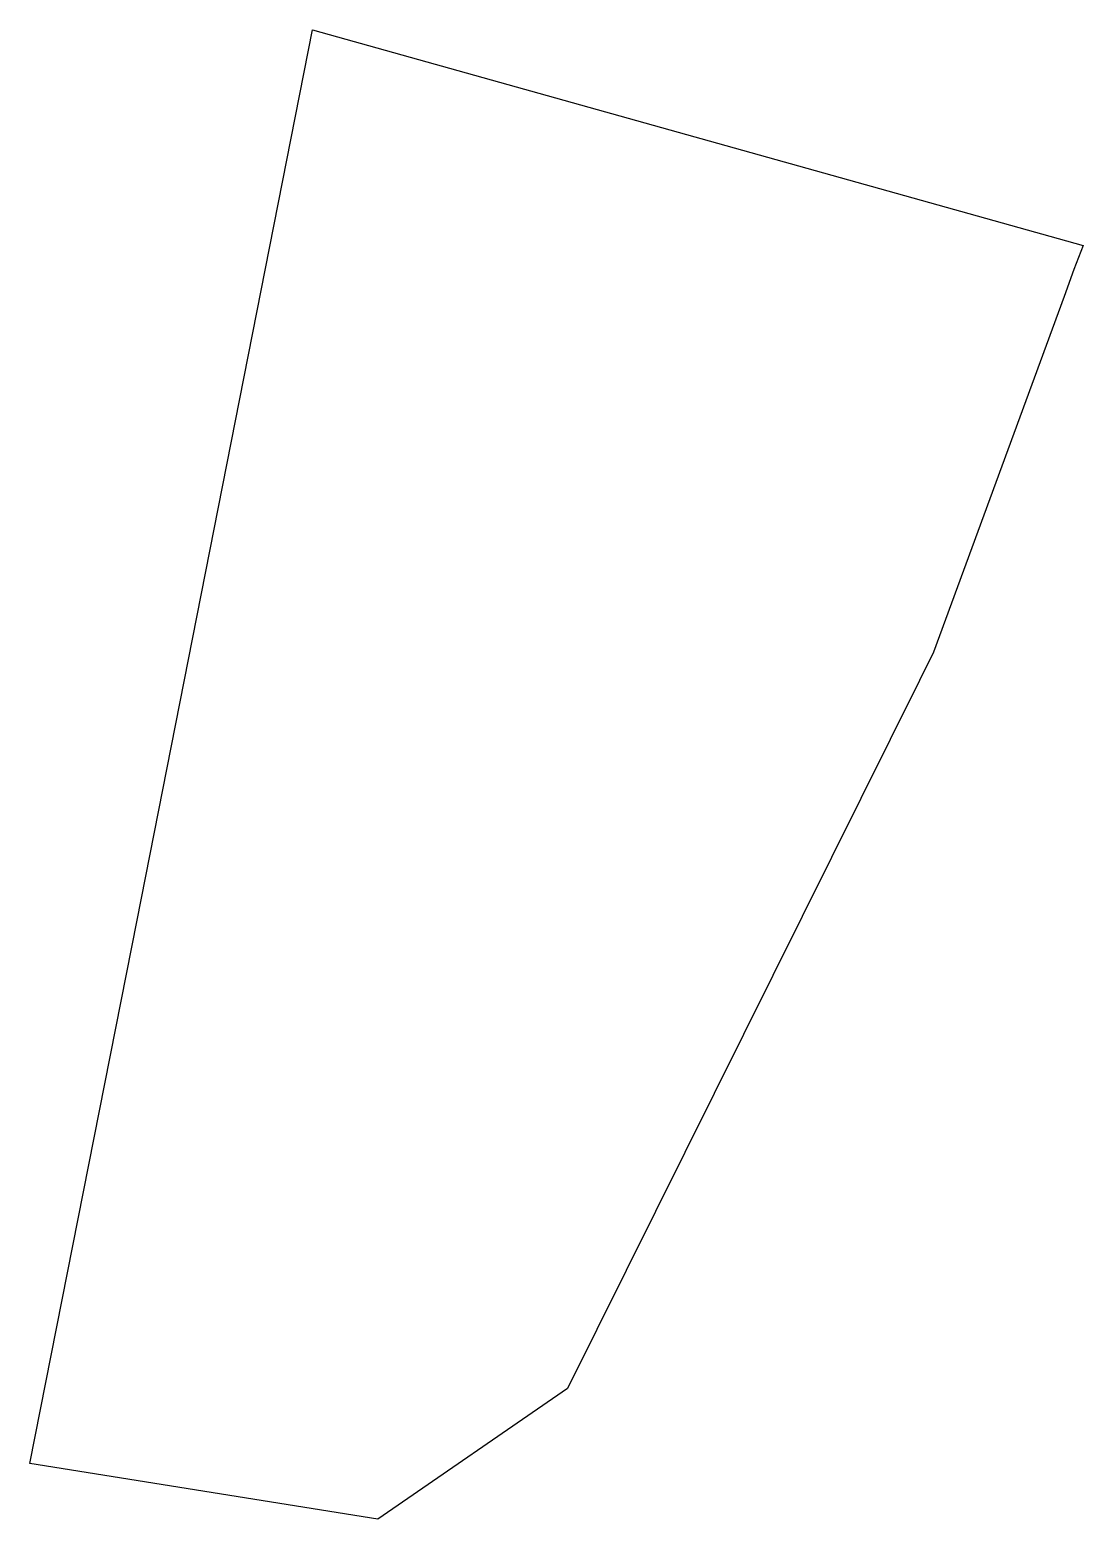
# Model space of a CAD drawing. Header units: metres. Extents: x 325335.2 to 325357.8, y 4619805.7 to 4619837.7.
import ezdxf

# ---------------------------------------------------------------- set-up
doc = ezdxf.new("R2010")
doc.units = ezdxf.units.M
doc.layers.add('PARCELA_CATASTRAL', color=7, linetype='Continuous')

msp = doc.modelspace()

# ---------------------------------------------------------------- linework, layer by layer
at = {"layer": 'PARCELA_CATASTRAL'}
msp.add_lwpolyline([(325357.84, 4619833.08), (325357.64, 4619832.56), (325357.43, 4619831.98), (325354.62, 4619824.33), (325354.32, 4619823.72), (325346.75, 4619808.49), (325342.67, 4619805.68), (325335.18, 4619806.88), (325337.49, 4619818.57), (325341.26, 4619837.72), (325357.84, 4619833.08)], close=True, dxfattribs=at)

doc.saveas('drawing.dxf')
